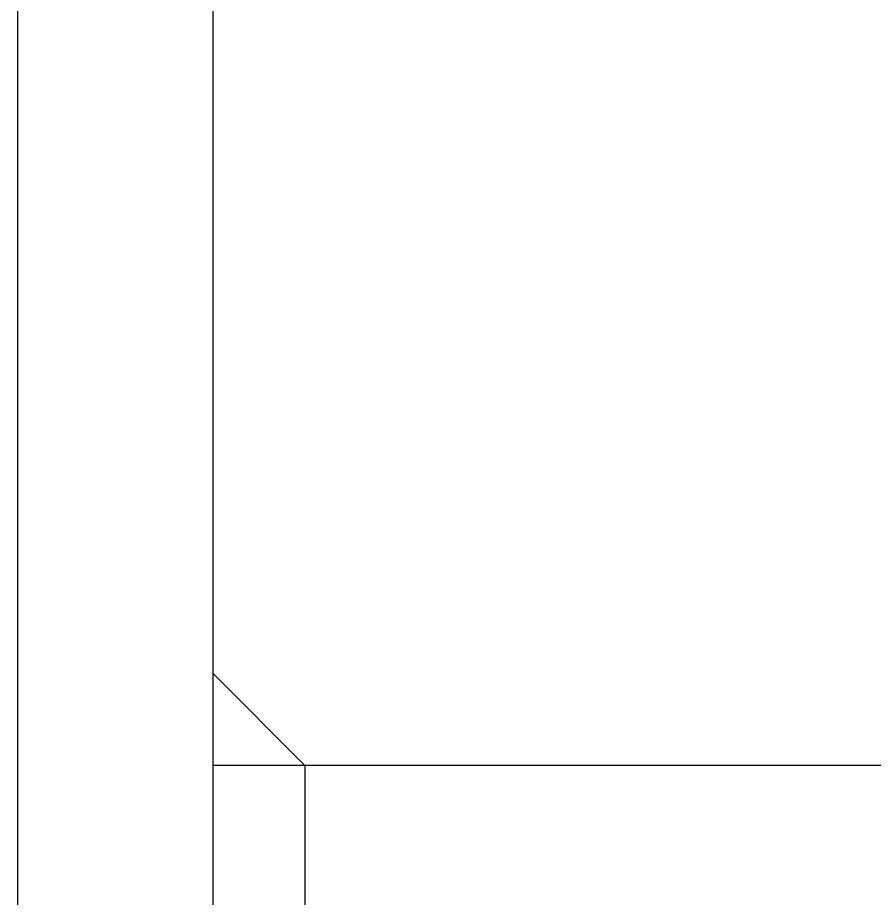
# Model space of a CAD drawing. Header units: metres. Extents: x 0 to 21025, y 0 to 14850.
# Drawn here: x 2920.19 to 2948.07, y 13695.51 to 13724.16 of the extents above; entities that cross this region are included whole.
import ezdxf

# ---------------------------------------------------------------- set-up
doc = ezdxf.new("R2010")
doc.units = ezdxf.units.M
doc.header["$LTSCALE"] = 25
doc.linetypes.add('HIDDEN2', pattern=[4.7625, 3.175, -1.5875])
doc.layers.add('SL4', color=4, linetype='Continuous')
doc.layers.add('ST1', color=7, linetype='HIDDEN2')

msp = doc.modelspace()

# ---------------------------------------------------------------- linework, layer by layer
at = {"layer": 'SL4'}
for p, q in [((2920.193, 13742.983), (2920.193, 13631.283)), ((2926.543, 13742.983), (2926.543, 13631.283)), ((2929.543, 13699.833), (2926.543, 13702.833)), ((2950.543, 13699.833), (2929.543, 13699.833)), ((2929.543, 13699.833), (2929.543, 13687.133))]:
    msp.add_line(p, q, dxfattribs=at)
at = {"layer": 'ST1'}
msp.add_line((2929.543, 13699.833), (2926.543, 13699.833), dxfattribs=at)
msp.add_line((2929.543, 13699.833), (2926.543, 13699.833), dxfattribs=at)

doc.saveas('drawing.dxf')
